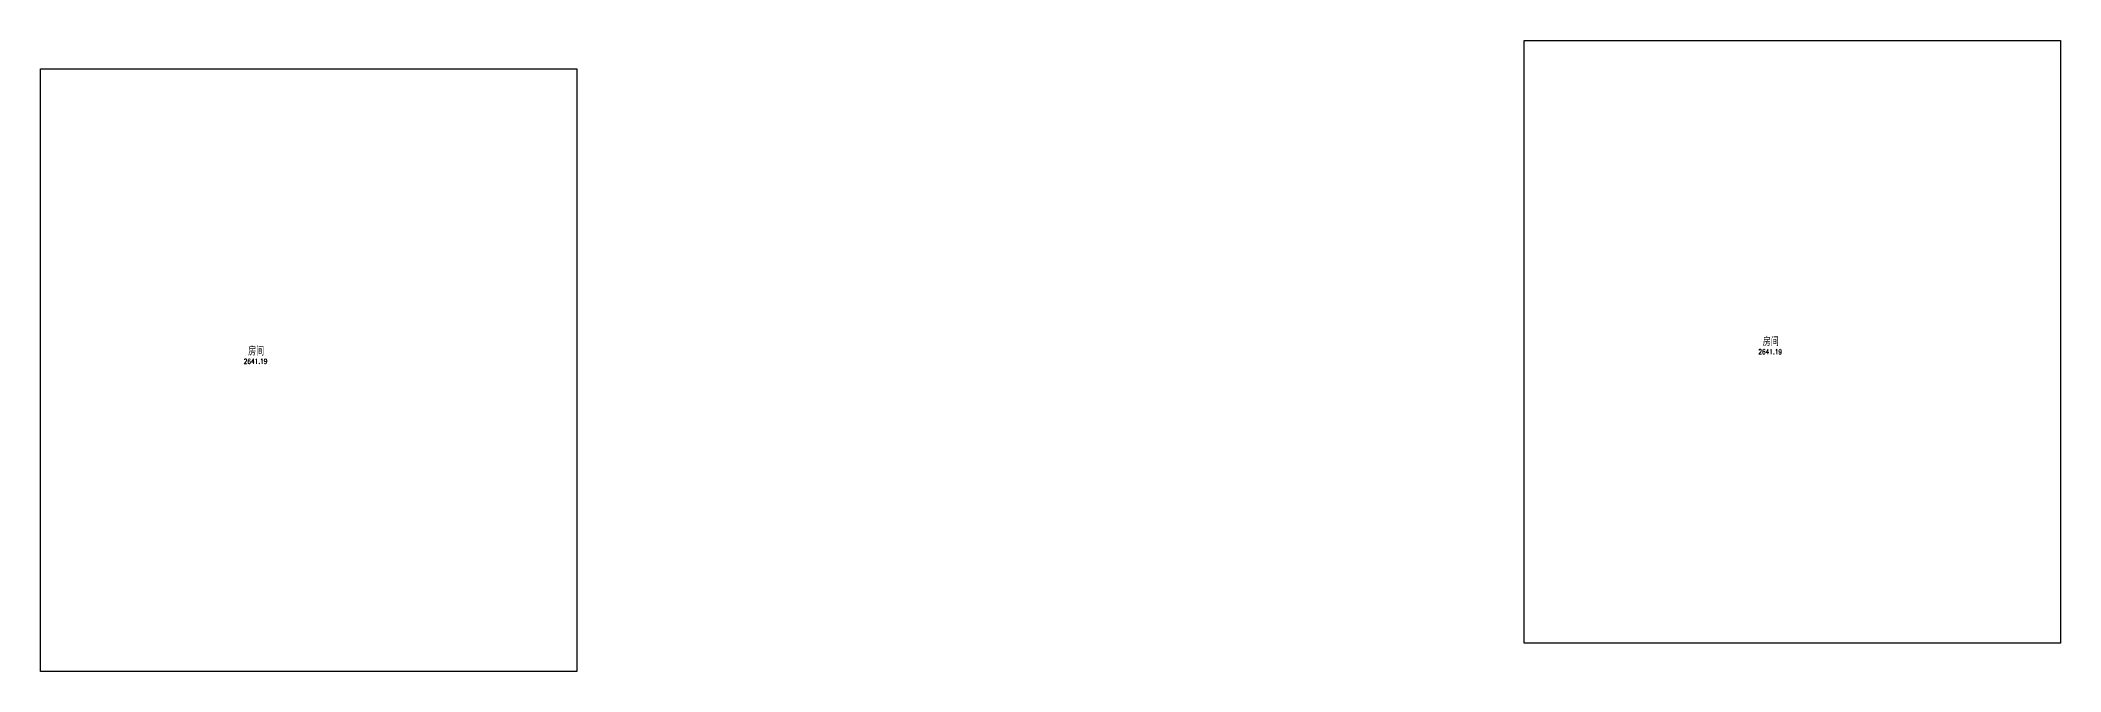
# Model space of a CAD drawing. Header units: millimetres. Extents: x 4455189 to 4808172, y 18512388 to 19204582.
# Drawn here: x 4455189 to 4637805, y 19105350 to 19162407 of the extents above; entities that cross this region are included whole.
import ezdxf

# ---------------------------------------------------------------- set-up
doc = ezdxf.new("R2010")
doc.units = ezdxf.units.MM
doc.header["$LTSCALE"] = 1000
doc.header["$MEASUREMENT"] = 0
doc.layers.add('AXIS_外部', color=171, linetype='Continuous')
doc.layers.add('SPACE', color=7, linetype='Continuous')
doc.styles.add('_TCH_SPACE', font='SIMPLEX', dxfattribs={"bigfont": 'GBCBIG'})

msp = doc.modelspace()

# ---------------------------------------------------------------- linework, layer by layer
at = {"layer": 'AXIS_外部'}
for points in [[(4589325.3, 19162406.9), (4637805.3, 19162406.9), (4637805.3, 19107926.9), (4589325.3, 19107926.9)], [(4455188.7, 19159830.4), (4503668.7, 19159830.4), (4503668.7, 19105350.4), (4455188.7, 19105350.4)]]:
    msp.add_lwpolyline(points, close=True, dxfattribs=at)

# ---------------------------------------------------------------- texts
at = {"layer": 'SPACE', "style": '_TCH_SPACE'}
for p in [(4473967.7, 19133926.2), (4610883.6, 19134783.4)]:
    msp.add_text('房间', height=723.4, dxfattribs=at).set_placement(p)
at = {"layer": 'SPACE', "style": '_TCH_SPACE', "width": 0.705882}
for p in [(4473564, 19133178), (4610479.9, 19134035.3)]:
    msp.add_text('2641.19', height=446.25, dxfattribs=at).set_placement(p)

doc.saveas('drawing.dxf')
